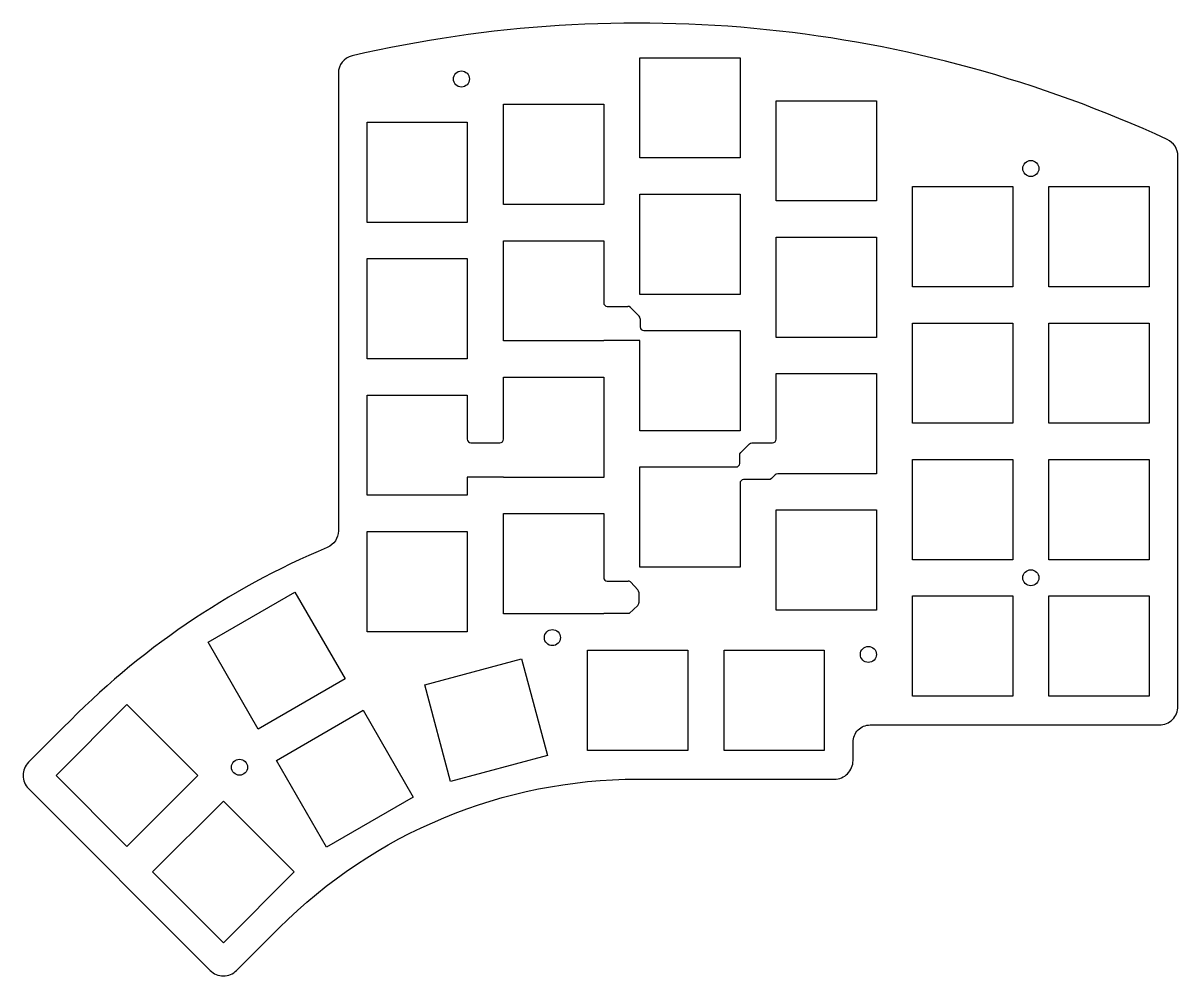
# Model space of a CAD drawing. Header units: millimetres. Extents: x 3 to 164, y -55 to 78.
import ezdxf

# ---------------------------------------------------------------- set-up
doc = ezdxf.new("R2010")
doc.units = ezdxf.units.MM
doc.layers.get('0').update_dxf_attribs({"linetype": 'CONTINUOUS'})

msp = doc.modelspace()

# ---------------------------------------------------------------- linework, layer by layer
for p, q in [((70.05, 33.6), (70.05, 47.6)), ((70.05, 47.6), (84.05, 47.6)), ((84.05, 47.6), (84.05, 38.93)), ((84.55, 38.43), (87.44, 38.43)), ((87.79, 38.28), (89, 37.07)), ((89.15, 36.71), (89.15, 35.55)), ((89.65, 35.05), (103.1, 35.05)), ((103.1, 35.05), (103.1, 21.05)), ((84.05, 33.6), (70.05, 33.6)), ((84.05, 33.65), (84.05, 33.6)), ((89.1, 33.65), (84.05, 33.65)), ((89.1, 21.05), (89.1, 33.65)), ((70.05, 19.88), (70.05, 28.55)), ((70.05, 28.55), (84.05, 28.55)), ((84.05, 28.55), (84.05, 14.55)), ((51, 12.05), (51, 26.05)), ((51, 26.05), (65, 26.05)), ((65, 26.05), (65, 19.88)), ((103.1, 21.05), (89.1, 21.05)), ((65.5, 19.38), (69.55, 19.38)), ((65, 14.6), (65, 12.05)), ((70.05, 14.6), (65, 14.6)), ((70.05, 14.55), (70.05, 14.6)), ((84.05, 14.55), (70.05, 14.55)), ((65, 12.05), (51, 12.05)), ((70.05, -4.5), (70.05, 9.5)), ((70.05, 9.5), (84.05, 9.5)), ((84.05, 9.5), (84.05, 0.57)), ((84.55, 0.07), (87.49, 0.07)), ((87.85, -0.09), (88.84, -1.17)), ((88.97, -1.5), (88.97, -2.96)), ((84.05, -4.5), (70.05, -4.5)), ((84.05, -4.45), (84.05, -4.5)), ((87.6, -4.45), (84.05, -4.45)), ((88.81, -3.33), (87.6, -4.45))]:
    msp.add_line(p, q)
for points in [[(48.91, 73.41, 0.348862), (46.98, 70.98), (46.98, 7.08, -0.301959), (45.44, 4.77, 0.100745), (8.55, -20.39), (8.54, -20.4), (3.7, -25.24, 0.414214), (3.7, -28.92), (29.08, -54.3, 0.414214), (32.76, -54.3), (38.72, -48.35, -0.198912), (88.81, -27.59), (116.29, -27.59, 0.414214), (118.89, -24.99), (118.89, -22.42, -0.414214), (121.29, -20.02), (161.68, -20.02, 0.414214), (164.28, -17.42), (164.28, 59.38, 0.29251), (162.77, 61.74, 0.166685)], [(107.65, 19.38, 0.414214), (108.15, 19.88), (108.15, 29.05), (122.15, 29.05), (122.15, 15.05), (108.36, 15.05, 0.198912), (108, 14.9), (107.48, 14.38, -0.198912), (107.12, 14.23), (103.6, 14.23, 0.414214), (103.1, 13.73), (103.1, 2), (89.1, 2), (89.1, 16), (102.55, 16, 0.414214), (103.05, 16.5), (103.05, 17.66, -0.198912), (103.2, 18.02), (104.41, 19.23, -0.198912), (104.77, 19.38)]]:
    msp.add_lwpolyline(points, format="xyb", close=True)
for points in [[(103.1, 73.15), (103.1, 59.15), (89.1, 59.15), (89.1, 73.15)], [(84.05, 66.65), (84.05, 52.65), (70.05, 52.65), (70.05, 66.65)], [(122.15, 67.15), (122.15, 53.15), (108.15, 53.15), (108.15, 67.15)], [(65, 64.15), (65, 50.15), (51, 50.15), (51, 64.15)], [(141.2, 55.15), (141.2, 41.15), (127.2, 41.15), (127.2, 55.15)], [(160.25, 41.15), (146.25, 41.15), (146.25, 55.15), (160.25, 55.15)], [(89.1, 40.1), (89.1, 54.1), (103.1, 54.1), (103.1, 40.1)], [(108.15, 34.1), (108.15, 48.1), (122.15, 48.1), (122.15, 34.1)], [(51, 31.1), (51, 45.1), (65, 45.1), (65, 31.1)], [(127.2, 36.1), (141.2, 36.1), (141.2, 22.1), (127.2, 22.1)], [(160.25, 22.1), (146.25, 22.1), (146.25, 36.1), (160.25, 36.1)], [(127.2, 17.05), (141.2, 17.05), (141.2, 3.05), (127.2, 3.05)], [(160.25, 3.05), (146.25, 3.05), (146.25, 17.05), (160.25, 17.05)], [(108.15, 10), (122.15, 10), (122.15, -4), (108.15, -4)], [(51, 7), (65, 7), (65, -7), (51, -7)], [(28.79, -8.48), (40.91, -1.48), (47.91, -13.6), (35.79, -20.6)], [(127.2, -2), (141.2, -2), (141.2, -16), (127.2, -16)], [(160.25, -16), (146.25, -16), (146.25, -2), (160.25, -2)], [(81.81, -9.57), (95.81, -9.57), (95.81, -23.57), (81.81, -23.57)], [(114.86, -23.57), (100.86, -23.57), (100.86, -9.57), (114.86, -9.57)], [(59.05, -14.41), (72.57, -10.79), (76.2, -24.31), (62.67, -27.93)], [(7.55, -27.08), (17.45, -17.18), (27.35, -27.08), (17.45, -36.98)], [(38.32, -24.98), (50.44, -17.98), (57.44, -30.1), (45.32, -37.1)], [(21.02, -40.55), (30.92, -30.65), (40.82, -40.55), (30.92, -50.45)]]:
    msp.add_lwpolyline(points, close=True)
for centre in [(64.17, 70.18), (143.73, 57.68), (143.73, 0.53), (76.88, -7.83), (121.03, -10.17), (33.17, -25.93)]:
    msp.add_circle(centre, 1.12)
for centre, start, end in [((84.55, 38.93), 180, 270), ((87.44, 37.93), 45, 90), ((88.65, 36.71), 0, 45), ((89.65, 35.55), 180, 270), ((65.5, 19.88), 180, 270), ((69.55, 19.88), -90, 0), ((84.55, 0.57), 180, 270), ((87.49, -0.43), 42.641, 90), ((88.47, -1.5), 0, 42.641), ((88.47, -2.96), -47.359, 0)]:
    msp.add_arc(centre, 0.5, start, end)

doc.saveas('drawing.dxf')
